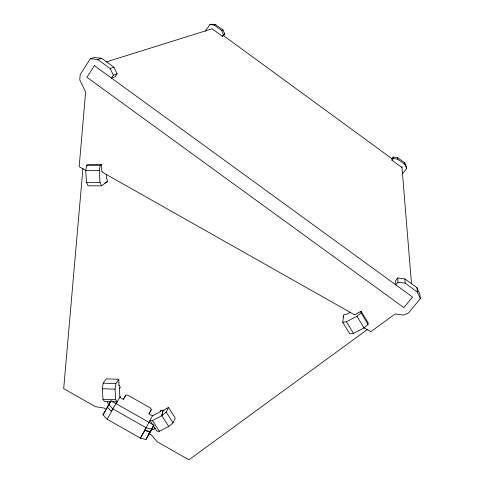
<?xml version="1.0" encoding="UTF-8"?>
<svg xmlns="http://www.w3.org/2000/svg" width="484" height="484" viewBox="0 0 484 484"><rect width="100%" height="100%" fill="white"/><g stroke="black" fill="none" stroke-linecap="round" stroke-linejoin="round"><path stroke-width="0.73" d="M343.64 315.06L342.739 322.277L349.763 333.839L353.477 333.409L364.059 327.952L368.046 324.401L368.124 322.84L361.124 311.248L357.985 312.882A2.39 0.659 -30.7 0 1 355.928 314.152A2.39 0.659 -30.7 0 1 354.518 314.328M368.046 324.401L361.01 312.761L361.124 311.248M82.945 168.305L63.682 388.622L95.439 406.669L104.084 408.048L106.032 409.155M111.84 401.641L117.049 401.835L115.706 399.724L115.041 389.172L115.912 383.6L118.761 379.281L106.177 378.863L103.201 383.171L102.293 388.731L102.989 399.264L104.399 401.369L110.352 401.587M107.412 181.476L101.525 185.85L100.007 182.432L99.256 170.549L100.23 165.334L101.507 164.481L101.725 168.002A2.384 0.678 89.6 0 0 101.7 170.416A2.384 0.678 89.6 0 0 102.287 171.717M101.525 185.85L88.088 185.814L86.503 182.401L85.71 170.543L86.733 165.34L88.064 164.487L101.507 164.481M168.741 426.471L173.06 422.847L175.305 418.122L168.45 407.498L166.127 412.114L161.777 415.714L152.43 420.584L149.98 420.536L156.901 431.196L159.381 431.298L168.741 426.471L161.777 415.714L163.12 410.317M161.777 415.714L163.102 410.287A2.257 0.569 -34.1 0 0 165.697 408.938L168.45 407.498M152.194 429.005A1.936 1.73 28.7 0 0 154.075 429.084L154.813 427.65M152.805 415.199L144.674 430.385L150.415 431.782L152.502 427.729L148.14 435.346M152.847 427.057L153.543 425.72M151.891 429.211L153.966 425.182L111.024 400.788L102.929 414.818L107.145 419.253L140.451 438.177L146.017 439.454L151.891 429.211L146.12 427.789L112.881 408.907L108.628 404.497M151.196 409.7L148.957 413.856L152.43 415.835L160.168 411.793L160.888 410.402M146.017 439.454L150.518 430.73M106.419 409.119L108.186 405.919M108.894 404.636L111.024 400.788M107.145 419.253L112.881 408.907M118.719 385.028A2.505 2.251 32.5 0 1 119.367 388.622L119.905 397.358L123.378 399.33L125.356 395.779A1.942 1.748 31.5 0 1 127.897 395.21L150.143 407.843A1.942 1.748 29.5 0 1 150.966 410.323L148.957 413.856M140.251 438.068L146.12 427.789M140.451 438.177L144.843 430.482M152.871 427.094L153.966 425.182M123.378 399.33L125.864 395.313M120.377 396.577L111.284 411.333L107.2 407.08L110.419 402.089M116.142 403.608L117.346 401.69M117.128 73.81L113.353 75.201L111.465 78.081L115.265 76.647L117.128 73.81L113.988 67.252L101.725 58.328L94.471 57.529L90.369 58.697L80.205 74.5L79.745 79.89L85.626 91.96L79.17 166.696L86.061 170.586M119.367 388.622L120.213 387.309M102.929 414.818L105.373 411.013M205.355 31.188L209.802 24.617L211.266 24.2L215.683 24.66L223.009 30.02L224.818 33.977L223.638 35.707L222.277 36.221L212.119 28.798L106.595 61.843M222.277 36.221L223.469 34.479L224.818 33.977M402.658 173.568L406.645 168.486L406.475 166.883L404.721 162.854L397.467 157.554L393.189 157.046L391.907 158.691L391.955 160.228L402.004 167.573M391.955 160.228L393.244 158.571L393.189 157.046M397.787 277.979L395.658 280.593L395.791 284.852L397.945 282.208L397.787 277.979L404.902 278.923L416.954 287.69L419.852 294.236L420.318 298.688L408.435 313.021L403.493 315.09L395.15 313.947L370.853 331.649L363.932 327.735M342.739 322.277L346.417 321.787L356.998 316.282L361.01 312.761M367.683 329.289L188.935 459.8L157.106 441.711L151.474 434.971L148.872 433.495M154.075 429.084L155.37 428.419M350.44 312.319L346.532 314.31A2.662 2.499 11.7 0 0 343.386 317.504M90.369 58.697L97.726 59.508L110.158 68.559L113.988 67.252M209.802 24.617L214.249 25.083L221.642 30.486L223.009 30.02M97.726 59.508L101.725 58.328M214.249 25.083L215.683 24.66M86.733 165.34L100.23 165.334M85.71 170.543L99.256 170.549M86.503 182.401L100.007 182.432M103.201 383.171L115.912 383.6M102.293 388.731L115.041 389.172M102.989 399.264L115.706 399.724M393.244 158.571L397.564 159.079L404.872 164.427L406.645 168.486M397.945 282.208L405.162 283.17L417.383 292.058L420.318 298.688M144.68 430.373L150.415 431.782M101.961 172.008L354.421 314.745M223.318 35.471L392.125 158.849M152.43 420.584L159.381 431.298M166.127 412.114L173.06 422.847M346.417 321.787L353.477 333.409M356.998 316.282L364.059 327.952M110.158 68.559L113.353 75.201M221.642 30.486L223.469 34.479M404.721 162.854L404.872 164.427M416.954 287.69L417.383 292.058M401.92 166.508L411.461 283.491M106.22 174.234L106.534 178.602A2.65 2.487 49.3 0 1 104.937 182.982M107.666 401.315L107.757 402.773A1.93 1.73 32.4 0 0 108.797 404.352M397.467 157.554L397.564 159.079M404.902 278.923L405.162 283.17M118.761 379.281L118.955 382.396M160.168 411.793A2.505 2.257 28.5 0 1 163.985 410.759M119.354 385.476A2.257 0.581 -86.9 0 1 118.955 382.396M94.392 65.661L86.89 77.258L403.856 307.606L412.568 297.055L94.392 65.661"/></g></svg>
